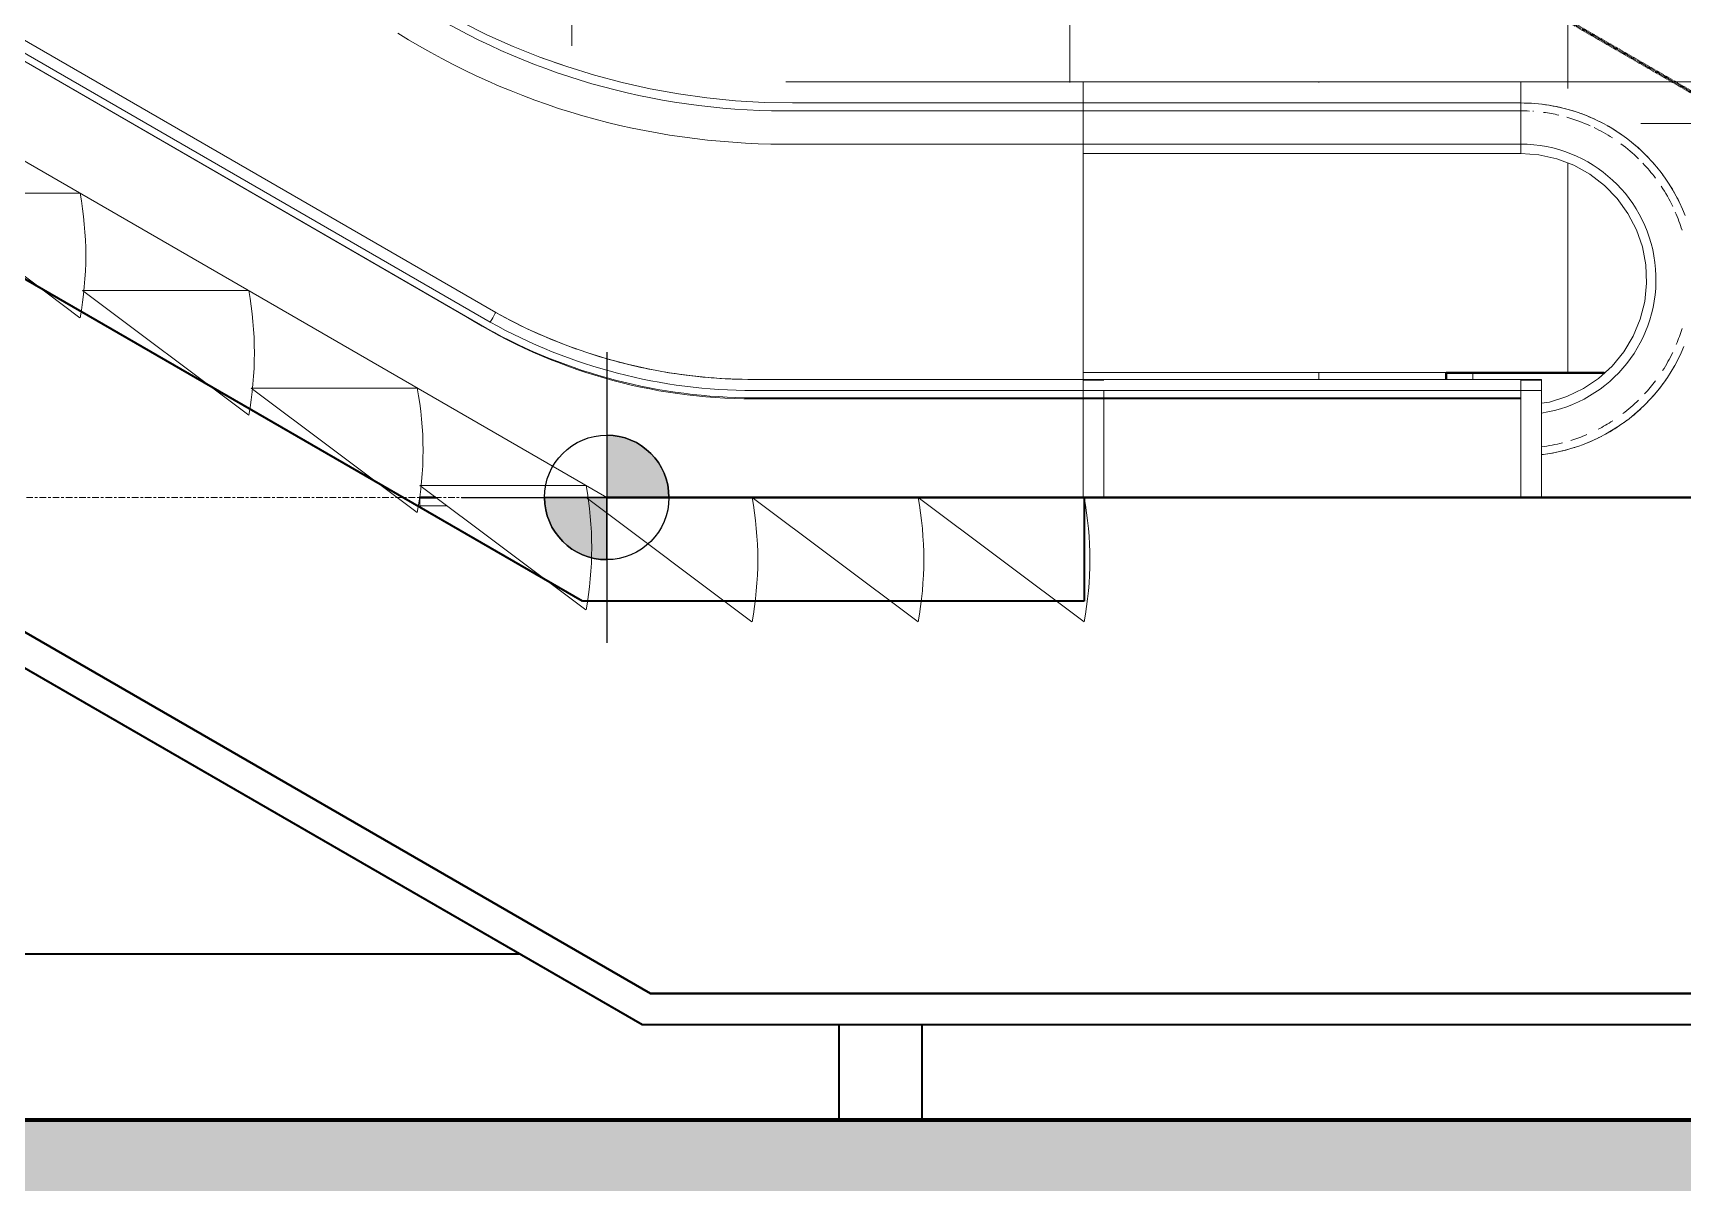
# Model space of a CAD drawing. Header units: millimetres. Extents: x -153298 to 620751, y -313239 to 250031.
# Drawn here: x 125141 to 129116, y -305928 to -303158 of the extents above; entities that cross this region are included whole.
import ezdxf

# ---------------------------------------------------------------- set-up
doc = ezdxf.new("R2010")
doc.units = ezdxf.units.MM
doc.linetypes.add('Centre', pattern=[31.75, 6.35, -4.7625, 15.875, -4.7625])
doc.linetypes.add('DPA_Hidden 50', pattern=[3, 2, -1])
for name, color, linetype, lineweight in [('A-ANNO-NOTE', 3, 'Continuous', 35), ('A-ANNO-SYMB', 3, 'Continuous', 9), ('A-DETL', 1, 'Continuous', 70), ('A-DETL-GENF', 2, 'Continuous', 35), ('A-FLOR-E', 2, 'Continuous', 35), ('A-FLOR-LEVL', 3, 'Continuous', 35), ('A-GENM', 1, 'Continuous', 9), ('A-WALL-PATT', 1, 'Continuous', 35), ('I-WALL-E', 2, 'Continuous', 35), ('WALL-E', 2, 'Continuous', 35)]:
    doc.layers.add(name, color=color, linetype=linetype, lineweight=lineweight)

# ---------------------------------------------------------------- blocks, each defined once
blk = doc.blocks.new('PPL_Escalator - STANDARD-13272353-2120-01 ENTRANCE 1 SECTION A')
at = {"layer": 'A-GENM'}
for p, q in [((-857066.7, 92605.9), (-874401.2, 102614)), ((-874360.7, 102610.6), (-857008.1, 92592.1)), ((-856994.9, 92615.4), (-874347.4, 102633.9)), ((-856994.9, 92615.4), (-874347.4, 102633.9)), ((-857016.6, 92577), (-874369.3, 102595.6)), ((-874706.1, 102550), (-856727.4, 92170)), ((-874706.1, 102550), (-856727.4, 92170)), ((-874706.1, 102550), (-856727.4, 92170)), ((-855579.7, 93120.1), (-855579.7, 93170)), ((-855579.7, 93170), (-855579.7, 93120.1)), ((-855579.7, 93169.1), (-855579.7, 93120.9)), ((-855579.7, 93120.9), (-855579.7, 93169.1)), ((-855579.7, 93125.7), (-855579.7, 93164.3)), ((-855579.7, 93164.3), (-855579.7, 93125.7)), ((-855579.7, 93125.7), (-855579.7, 93164.3)), ((-855579.7, 93164.3), (-855579.7, 93125.7)), ((-855579.7, 93159.6), (-855579.7, 93153.7)), ((-855579.7, 93159.6), (-855579.7, 93153.7)), ((-855579.7, 93153.7), (-855579.7, 93159.6)), ((-855579.7, 93153.3), (-855579.7, 93159)), ((-855579.7, 93159), (-855579.7, 93153.5)), ((-855579.7, 93135.9), (-855579.7, 93158.5)), ((-855579.7, 93135.8), (-855579.7, 93158.4)), ((-855579.7, 93158.4), (-855579.7, 93135.8)), ((-855579.7, 93152.9), (-855579.7, 93147.4)), ((-855579.7, 93147.1), (-855579.7, 93152.9)), ((-855579.7, 93152.9), (-855579.7, 93135.2)), ((-855579.7, 93152.9), (-855579.7, 93147.5)), ((-855579.7, 93147.5), (-855579.7, 93152.9)), ((-855579.7, 93147.5), (-855579.7, 93094.7)), ((-855579.7, 93094.2), (-855579.7, 93147.1)), ((-854525.4, 93170), (-854525.4, 93120.1)), ((-854525.4, 93120.1), (-854525.4, 93170)), ((-854525.4, 93120.9), (-854525.4, 93169.1)), ((-854525.4, 93169.1), (-854525.4, 93120.9)), ((-854525.4, 93125.7), (-854525.4, 93164.3)), ((-854525.4, 93164.3), (-854525.4, 93125.7)), ((-854525.4, 93125.7), (-854525.4, 93164.3)), ((-854525.4, 93164.3), (-854525.4, 93125.7)), ((-854525.4, 93153.7), (-854525.4, 93159.6)), ((-854525.4, 93159.6), (-854525.4, 93153.7)), ((-854525.4, 93153.7), (-854525.4, 93159.6)), ((-854525.4, 93153.5), (-854525.4, 93159)), ((-854525.4, 93159), (-854525.4, 93153.3)), ((-854525.4, 93158.5), (-854525.4, 93135.9)), ((-854525.4, 93135.8), (-854525.4, 93158.4)), ((-854525.4, 93158.4), (-854525.4, 93135.8)), ((-854525.4, 93135.2), (-854525.4, 93152.9)), ((-854525.4, 93152.9), (-854525.4, 93147.1)), ((-854525.4, 93147.4), (-854525.4, 93152.9)), ((-854525.4, 93152.9), (-854525.4, 93147.5)), ((-854525.4, 93147.5), (-854525.4, 93152.9)), ((-854525.4, 93094.7), (-854525.4, 93147.5)), ((-854525.4, 93147.1), (-854525.4, 93094.2)), ((-855579.7, 93101.3), (-856300.8, 93101.3)), ((-856279.6, 93120.1), (-855579.7, 93120.1)), ((-856279.6, 93120.1), (-855579.7, 93120.1)), ((-855579.7, 93137.5), (-855579.7, 93135.9)), ((-855579.7, 93135.9), (-855579.7, 93137.5)), ((-855579.7, 93137.5), (-855579.7, 93101.3)), ((-855579.7, 93101.3), (-855579.7, 93137.4)), ((-855579.7, 93137.4), (-855579.7, 93135.9)), ((-855579.7, 93135.4), (-855579.7, 93137)), ((-855579.7, 92170), (-855579.7, 93135)), ((-855579.7, 93120.1), (-855579.7, 93125.1)), ((-855579.7, 93125.1), (-855579.7, 93120.1)), ((-855579.7, 93120.1), (-854525.4, 93120.1)), ((-855579.7, 93120.1), (-854525.4, 93120.1)), ((-855579.7, 93089.9), (-855579.7, 93117.3)), ((-855579.7, 93116.8), (-855579.7, 93089.9)), ((-855579.7, 93099.3), (-855579.7, 93101.3)), ((-855579.7, 93101.3), (-854525.4, 93101.3)), ((-854525.4, 93101.3), (-854525.4, 93137.5)), ((-854525.4, 93137.5), (-854525.4, 93135.9)), ((-854525.4, 93135.9), (-854525.4, 93137.5)), ((-854525.4, 93135.9), (-854525.4, 93137.4)), ((-854525.4, 93137.4), (-854525.4, 93101.3)), ((-854525.4, 93137), (-854525.4, 93135.4)), ((-854525.4, 93125.1), (-854525.4, 93120.1)), ((-854525.4, 93120.1), (-854525.4, 93125.1)), ((-854525.4, 93117.3), (-854525.4, 93089.9)), ((-854525.4, 93089.9), (-854525.4, 93116.8)), ((-854525.4, 93101.3), (-854525.4, 93099.3)), ((-855579.7, 93058.3), (-855579.7, 93099.3)), ((-855579.7, 93099.3), (-855579.7, 93058.3)), ((-855579.7, 93098.5), (-855579.7, 93059.5)), ((-855579.7, 93087.4), (-855579.7, 93098.5)), ((-855579.7, 93098.5), (-855579.7, 93087.5)), ((-855579.7, 93059.5), (-855579.7, 93098.5)), ((-855579.7, 93094.7), (-855579.7, 93090.9)), ((-855579.7, 93094.5), (-855579.7, 93076.3)), ((-855579.7, 93090.6), (-855579.7, 93094.3)), ((-855579.7, 93075.5), (-855579.7, 93093.9)), ((-855579.7, 93078.1), (-855579.7, 93089.7)), ((-855579.7, 93089.2), (-855579.7, 93077.4)), ((-855579.7, 93087.5), (-855579.7, 93021)), ((-855579.7, 93087.5), (-855579.7, 93027)), ((-855579.7, 93027), (-855579.7, 93087.3)), ((-855579.7, 93020.7), (-855579.7, 93087.2)), ((-855579.7, 93036.5), (-855579.7, 93078.1)), ((-855579.7, 93077.4), (-855579.7, 93035.5)), ((-855579.7, 93076.3), (-855579.7, 93036.5)), ((-855579.7, 93035.5), (-855579.7, 93075.5)), ((-854525.4, 93099.3), (-854525.4, 93058.3)), ((-854525.4, 93058.3), (-854525.4, 93099.3)), ((-854525.4, 93098.5), (-854525.4, 93087.4)), ((-854525.4, 93059.5), (-854525.4, 93098.5)), ((-854525.4, 93098.5), (-854525.4, 93059.5)), ((-854525.4, 93087.5), (-854525.4, 93098.5)), ((-854525.4, 93090.9), (-854525.4, 93094.7)), ((-854525.4, 93076.3), (-854525.4, 93094.5)), ((-854525.4, 93094.3), (-854525.4, 93090.6)), ((-854525.4, 93093.9), (-854525.4, 93075.5)), ((-854525.4, 93089.7), (-854525.4, 93078.1)), ((-854525.4, 93077.4), (-854525.4, 93089.2)), ((-854525.4, 93021), (-854525.4, 93087.5)), ((-854525.4, 93027), (-854525.4, 93087.5)), ((-854525.4, 93087.3), (-854525.4, 93027)), ((-854525.4, 93087.2), (-854525.4, 93020.7)), ((-854525.4, 93078.1), (-854525.4, 93036.5)), ((-854525.4, 93035.5), (-854525.4, 93077.4)), ((-854525.4, 93036.5), (-854525.4, 93076.3)), ((-854525.4, 93075.5), (-854525.4, 93035.5)), ((-856300.8, 93021), (-855579.7, 93021)), ((-855579.7, 93020.8), (-855579.7, 93058.3)), ((-855579.7, 93058.3), (-855579.7, 93021)), ((-855579.7, 93036.5), (-855579.7, 93021)), ((-855579.7, 93020), (-855579.7, 93035.5)), ((-855579.7, 93020.8), (-854525.4, 93020.8)), ((-855579.7, 93020.7), (-854525.4, 93020.7)), ((-855579.7, 93020.6), (-854525.4, 93020.6)), ((-854525.4, 93059.5), (-854525.4, 93027)), ((-854525.4, 93058.3), (-854525.4, 93020.8)), ((-854525.4, 93021), (-854525.4, 93058.3)), ((-854525.4, 93021), (-854525.4, 93036.5)), ((-854525.4, 93035.5), (-854525.4, 93020)), ((-854525.4, 93020.7), (-854525.4, 93020.6)), ((-855579.7, 92998.2), (-854525.4, 92998.2)), ((-858396.3, 92902.7), (-857996.4, 92602.7)), ((-857996.4, 92902.7), (-858396.3, 92902.7)), ((-858400.8, 92852.4), (-858090.4, 92673.2)), ((-857990, 92668.1), (-857590, 92368.1)), ((-857590, 92668.1), (-857990, 92668.1)), ((-857994.5, 92617.8), (-857684.1, 92438.6)), ((-857583.7, 92433.5), (-857183.7, 92133.5)), ((-857183.7, 92433.5), (-857583.7, 92433.5)), ((-855579.7, 92454.1), (-856374.2, 92454.1)), ((-855579.7, 92454.1), (-856374.2, 92454.1)), ((-856374.2, 92427.3), (-855579.7, 92427.3)), ((-854525.4, 92454.1), (-855579.7, 92454.1)), ((-855579.7, 92452), (-855579.7, 92454.1)), ((-855579.7, 92434.1), (-855579.7, 92454.1)), ((-855579.7, 92454.1), (-854525.4, 92454.1)), ((-855579.7, 92454.1), (-854525.4, 92454.1)), ((-855529.7, 92454.1), (-855579.7, 92454.1)), ((-855579.7, 92454.1), (-855579.7, 92434.1)), ((-855579.7, 92453.6), (-855579.7, 92452.1)), ((-855579.7, 92453.6), (-855579.7, 92452.1)), ((-855579.7, 92452), (-855579.7, 92453.6)), ((-855579.7, 92452.1), (-855579.7, 92453.6)), ((-855579.7, 92453.6), (-855579.7, 92452)), ((-855579.7, 92427.7), (-855579.7, 92452)), ((-855579.7, 92427.7), (-855579.7, 92452)), ((-855529.7, 92452), (-855579.7, 92452)), ((-855579.7, 92452), (-855579.7, 92427.3)), ((-855579.7, 92410), (-855579.7, 92427.7)), ((-855579.7, 92427.7), (-854525.4, 92427.7)), ((-855579.7, 92170), (-855579.7, 92427.7)), ((-855529.7, 92427.7), (-855579.7, 92427.7)), ((-855529.7, 92427.7), (-855579.7, 92427.7)), ((-855579.7, 92427.3), (-855579.7, 92410)), ((-855529.7, 92427.7), (-855529.7, 92170)), ((-854525.4, 92454.1), (-854525.4, 92434.1)), ((-854525.4, 92454.1), (-854525.4, 92452)), ((-854475.4, 92454.1), (-854525.4, 92454.1)), ((-854525.4, 92452.1), (-854525.4, 92453.6)), ((-854525.4, 92453.6), (-854525.4, 92452.1)), ((-854525.4, 92452), (-854525.4, 92453.6)), ((-854525.4, 92452), (-854525.4, 92427.7)), ((-854525.4, 92427.7), (-854525.4, 92452)), ((-854475.4, 92452), (-854525.4, 92452)), ((-854525.4, 92427.7), (-854525.4, 92410)), ((-854525.4, 92170), (-854525.4, 92427.7)), ((-854475.4, 92427.7), (-854525.4, 92427.7)), ((-854475.4, 92427.7), (-854525.4, 92427.7)), ((-854475.4, 92454.1), (-854475.4, 92452)), ((-854475.4, 92452.1), (-854475.4, 92453.6)), ((-854475.4, 92452), (-854475.4, 92427.7)), ((-854475.4, 92427.7), (-854475.4, 92170)), ((-855579.7, 92410), (-856374.2, 92410)), ((-855579.7, 92407.1), (-856374.2, 92407.1)), ((-855579.7, 92410), (-854525.4, 92410)), ((-855579.7, 92170), (-855579.7, 92407.1)), ((-854525.4, 92407.1), (-855579.7, 92407.1)), ((-855579.7, 92170), (-855579.7, 92407.1)), ((-854525.4, 92407.1), (-854525.4, 92170)), ((-857588.2, 92383.2), (-857277.7, 92204)), ((-854525.4, 92331.7), (-854525.4, 92369)), ((-854525.4, 92302.5), (-854525.4, 92369)), ((-854525.4, 92353.5), (-854525.4, 92369)), ((-854525.4, 92302.5), (-854525.4, 92363)), ((-854525.4, 92363), (-854525.4, 92330.5)), ((-854525.4, 92313.7), (-854525.4, 92353.5)), ((-854525.4, 92353.5), (-854525.4, 92311.9)), ((-854525.4, 92290.7), (-854525.4, 92331.7)), ((-854525.4, 92330.5), (-854525.4, 92291.5)), ((-854525.4, 92295.5), (-854525.4, 92313.7)), ((-854525.4, 92311.9), (-854525.4, 92272.7)), ((-854525.4, 92291.5), (-854525.4, 92302.5)), ((-854525.4, 92295.3), (-854525.4, 92299.1)), ((-854525.4, 92242.5), (-854525.4, 92295.3)), ((-854525.4, 92252.5), (-854525.4, 92288.7)), ((-854525.4, 92264.9), (-854525.4, 92269.9)), ((-854525.4, 92220.9), (-854525.4, 92269.1)), ((-854525.4, 92269.1), (-854525.4, 92220.9)), ((-854525.4, 92264.3), (-854525.4, 92225.7)), ((-854525.4, 92225.7), (-854525.4, 92264.3)), ((-854525.4, 92254.2), (-854525.4, 92231.6)), ((-854525.4, 92231.6), (-854525.4, 92254.2)), ((-854525.4, 92252.5), (-854525.4, 92254.1)), ((-854525.4, 92254.1), (-854525.4, 92252.5)), ((-854525.4, 92230.4), (-854525.4, 92242.5)), ((-854525.4, 92242.5), (-854525.4, 92230.4)), ((-857177.3, 92198.9), (-856777.4, 91898.9)), ((-856777.4, 92198.9), (-857177.3, 92198.9)), ((-857181.8, 92148.6), (-856871.4, 91969.4)), ((-857177.3, 92170), (-857138.9, 92170)), ((-857138.9, 92170), (-857177.3, 92170)), ((-857177.3, 92150), (-857177.3, 92170)), ((-857177.3, 92170), (-857177.3, 92150)), ((-857112.2, 92150), (-857177.3, 92150)), ((-857177.3, 92150), (-857112.2, 92150)), ((-856777.3, 92170), (-856377.4, 91870)), ((-856377.4, 92170), (-856777.3, 92170)), ((-856727.4, 92170), (-855579.7, 92170)), ((-856727.4, 92170), (-855579.7, 92170)), ((-856727.4, 92170), (-855577.4, 92170)), ((-856377.3, 92170), (-855977.4, 91870)), ((-855977.4, 92170), (-856377.3, 92170)), ((-855977.3, 92170), (-855577.4, 91870)), ((-855577.4, 92170), (-855977.3, 92170)), ((-855579.7, 92170), (-854525.4, 92170)), ((-855529.7, 92170), (-855579.7, 92170)), ((-854475.4, 92170), (-854525.4, 92170)), ((-856774.8, 91920), (-856444, 91920)), ((-856371.2, 91920), (-856044, 91920)), ((-855971.2, 91920), (-855644, 91920))]:
    blk.add_line(p, q, dxfattribs=at)
at = {"layer": 'A-GENM', "lineweight": 35}
for p, q in [((-856785.9, 91920), (-874706.1, 102266.2)), ((-874473.8, 101282), (-856621.6, 90975)), ((-856621.6, 90975), (-874473.8, 101282)), ((-874493.9, 101207), (-856641.7, 90900)), ((-853246.4, 92170), (-855577.4, 92170)), ((-855577.4, 92170), (-855577.4, 91920)), ((-855577.4, 91920), (-856785.9, 91920)), ((-856621.6, 90975), (-853486.4, 90975)), ((-853446.4, 90975), (-856621.6, 90975)), ((-856641.7, 90900), (-853446.4, 90900))]:
    blk.add_line(p, q, dxfattribs=at)
at = {"layer": 'A-GENM', "flags": 128}
for points in [[(-857197.9, 93384), (-857138.6, 93348.5), (-857077.9, 93315.3), (-857015.9, 93284.6), (-856952.7, 93256.4), (-856888.5, 93230.8), (-856823.3, 93207.7), (-856757.2, 93187.3), (-856690.4, 93169.5), (-856622.9, 93154.5), (-856554.8, 93142.1), (-856486.3, 93132.5), (-856417.5, 93125.6), (-856348.4, 93121.4), (-856279.6, 93120.1)], [(-854525.4, 93120.1), (-854508.4, 93119.7), (-854491.4, 93118.7), (-854474.5, 93117), (-854457.7, 93114.6), (-854440.9, 93111.6), (-854424.3, 93107.9), (-854407.9, 93103.5), (-854391.7, 93098.5), (-854375.6, 93092.8), (-854359.8, 93086.5), (-854344.3, 93079.6), (-854329.1, 93072), (-854314.2, 93063.9), (-854299.6, 93055.1), (-854285.4, 93045.8), (-854271.5, 93035.9), (-854258.1, 93025.5), (-854245.1, 93014.6), (-854232.5, 93003.1), (-854220.4, 92991.1), (-854208.9, 92978.7), (-854197.8, 92965.8), (-854187.2, 92952.5), (-854177.2, 92938.8), (-854167.7, 92924.7), (-854158.8, 92910.2), (-854150.5, 92895.3), (-854142.8, 92880.2), (-854135.7, 92864.7), (-854129.2, 92849)], [(-854132.1, 92533.7), (-854138.9, 92518.1), (-854146.2, 92502.8), (-854154.2, 92487.8), (-854162.8, 92473.1), (-854172, 92458.8), (-854181.7, 92444.8), (-854192, 92431.3), (-854202.8, 92418.2), (-854214.1, 92405.5), (-854226, 92393.3), (-854238.3, 92381.6), (-854251, 92370.3), (-854264.2, 92359.6), (-854277.8, 92349.4), (-854291.9, 92339.8), (-854306.3, 92330.8), (-854321, 92322.3), (-854336.1, 92314.4), (-854351.4, 92307.2), (-854367.1, 92300.5), (-854383, 92294.5), (-854399.1, 92289.1), (-854415.4, 92284.4), (-854432, 92280.3), (-854448.6, 92276.9), (-854465.4, 92274.2), (-854475.4, 92273)], [(-855579.7, 93023.2), (-855579.7, 93028.8), (-855579.7, 93034), (-855579.7, 93038.8), (-855579.7, 93042.7), (-855579.7, 93045.7), (-855579.7, 93047.6)], [(-855579.7, 93047.6), (-855579.7, 93045.7), (-855579.7, 93042.7), (-855579.7, 93038.8), (-855579.7, 93034), (-855579.7, 93028.8), (-855579.7, 93023.2)], [(-855579.7, 93023.2), (-855579.7, 93028.8), (-855579.7, 93034), (-855579.7, 93038.8), (-855579.7, 93042.7), (-855579.7, 93045.7), (-855579.7, 93047.6)], [(-855579.7, 93047.6), (-855579.7, 93045.7), (-855579.7, 93042.7), (-855579.7, 93038.8), (-855579.7, 93034), (-855579.7, 93028.8), (-855579.7, 93023.2)], [(-855579.7, 93023.2), (-855579.7, 93017.6), (-855579.7, 93012.4), (-855579.7, 93007.6), (-855579.7, 93003.7), (-855579.7, 93000.7), (-855579.7, 92998.8)], [(-855579.7, 92998.8), (-855579.7, 93000.7), (-855579.7, 93003.7), (-855579.7, 93007.6), (-855579.7, 93012.4), (-855579.7, 93017.6), (-855579.7, 93023.2)], [(-855579.7, 93023.2), (-855579.7, 93017.6), (-855579.7, 93012.4), (-855579.7, 93007.6), (-855579.7, 93003.7), (-855579.7, 93000.7), (-855579.7, 92998.8)], [(-855579.7, 92998.8), (-855579.7, 93000.7), (-855579.7, 93003.7), (-855579.7, 93007.6), (-855579.7, 93012.4), (-855579.7, 93017.6), (-855579.7, 93023.2)], [(-854525.4, 93023.2), (-854525.4, 93028.8), (-854525.4, 93034), (-854525.4, 93038.8), (-854525.4, 93042.7), (-854525.4, 93045.7), (-854525.4, 93047.6)], [(-854525.4, 93047.6), (-854525.4, 93045.7), (-854525.4, 93042.7), (-854525.4, 93038.8), (-854525.4, 93034), (-854525.4, 93028.8), (-854525.4, 93023.2)], [(-854525.4, 93023.2), (-854525.4, 93017.6), (-854525.4, 93012.4), (-854525.4, 93007.6), (-854525.4, 93003.7), (-854525.4, 93000.7), (-854525.4, 92998.8), (-854525.4, 92998.2)], [(-854525.4, 92998.8), (-854525.4, 93000.7), (-854525.4, 93003.7), (-854525.4, 93007.6), (-854525.4, 93012.4), (-854525.4, 93017.6), (-854525.4, 93023.2)], [(-854525.4, 92998.3), (-854481.4, 92995.1), (-854438.3, 92985.6), (-854397.1, 92969.9), (-854358.6, 92948.4), (-854323.6, 92921.5), (-854292.9, 92889.8), (-854267.1, 92854.1), (-854246.7, 92814.9), (-854232.3, 92773.2), (-854224, 92729.9), (-854222.2, 92685.8), (-854226.7, 92641.9), (-854237.6, 92599.2), (-854254.5, 92558.5), (-854277.2, 92520.6), (-854305.1, 92486.5), (-854337.7, 92456.7), (-854374.2, 92432), (-854413.9, 92412.9), (-854456, 92399.7), (-854475.4, 92396.6)], [(-857008.1, 92592.1), (-857002, 92602.8), (-856995.9, 92613.6)], [(-856995.9, 92613.6), (-856995.1, 92614.9), (-856994.9, 92615.4)], [(-856374.2, 92454.1), (-856425.2, 92455.1), (-856476.1, 92458.2), (-856526.9, 92463.3), (-856577.4, 92470.4), (-856627.5, 92479.5), (-856677.3, 92490.7), (-856726.6, 92503.8), (-856775.3, 92518.8), (-856823.4, 92535.8), (-856870.7, 92554.8), (-856917.3, 92575.5), (-856963, 92598.2), (-856994.9, 92615.4)]]:
    blk.add_lwpolyline(points, dxfattribs=at)
at = {"layer": 'A-GENM'}
for centre, radius, start, end in [((-856300.8, 94771), 1669.7, 237.8416, 270), ((-856300.8, 94771), 1750, 237.8917, 270), ((-856279.6, 94849.4), 1729.3, 249.6153, 251.6723), ((-854525.4, 92695), 425.1, 80.7415, 90), ((-854525.4, 92695), 406.3, 87.0092, 90), ((-854525.4, 92695), 406.3, 85.6952, 85.8775), ((-854525.4, 92695), 425.1, 71.9693, 80.4316), ((-854525.4, 92695), 406.3, 76.9505, 82.1909), ((-854525.4, 92695), 406.3, 65.6213, 74.1541), ((-854525.4, 92695), 425.1, 62.6862, 69.9845), ((-854525.4, 92695), 406.3, 57.0476, 64.1538), ((-854525.4, 92695), 425.1, 53.0984, 60.6096), ((-854525.4, 92695), 326, 278.8446, 90), ((-854525.4, 92695), 326, 278.8446, 90), ((-854525.4, 92695), 406.3, 45.6282, 53.544), ((-854525.4, 92695), 425.1, 43.9624, 50.9554), ((-854525.4, 92695), 406.3, 36.9506, 43.544), ((-854525.4, 92695), 425.1, 34.589, 41.3636), ((-858804.7, 92752.7), 822.2, 349.4877, 10.5123), ((-854525.4, 92695), 406.3, 25.6257, 33.544), ((-854525.4, 92695), 425.1, 25.3452, 31.4969), ((-854525.4, 92695), 406.3, 16.9506, 23.544), ((-858398.4, 92518.1), 822.2, 349.4877, 10.5123), ((-856374.2, 93712.4), 1305.3, 237.9599, 270), ((-856374.2, 93729), 1301.7, 240.8597, 270), ((-856374.2, 93729), 1274.9, 240.8688, 250.4759), ((-856374.2, 93729), 1319, 240.854, 270), ((-854525.4, 92695), 406.3, 337.2972, 343.0494), ((-856374.2, 93729), 1274.9, 251.793, 255.3957), ((-854525.4, 92695), 406.3, 327.2972, 334.3743), ((-854525.4, 92695), 425.1, 328.461, 334.6969), ((-856374.2, 93729), 1274.9, 255.4663, 259.0758), ((-856374.2, 93729), 1274.9, 260.2896, 270), ((-857992.1, 92283.5), 822.2, 349.4877, 10.5123), ((-854525.4, 92695), 406.3, 317.2972, 323.0494), ((-854525.4, 92695), 425.1, 318.6265, 325.4458), ((-854525.4, 92695), 406.3, 307.2972, 314.3718), ((-854525.4, 92695), 425.1, 309.0904, 316.0287), ((-854525.4, 92695), 406.3, 297.2972, 303.0494), ((-854525.4, 92695), 425.1, 299.459, 306.8568), ((-854525.4, 92695), 406.3, 287.2972, 293.0494), ((-854525.4, 92695), 425.1, 290.1431, 297.2254), ((-854525.4, 92695), 425.1, 276.7704, 279.3535), ((-854525.4, 92695), 406.3, 277.0867, 284.3778), ((-854525.4, 92695), 425.1, 279.6311, 287.9094), ((-857585.7, 92048.9), 822.2, 349.4877, 10.5123), ((-857185.7, 92020), 822.2, 349.4877, 10.5123), ((-856785.7, 92020), 822.2, 349.4877, 10.5123), ((-856385.7, 92020), 822.2, 349.4877, 10.5123)]:
    blk.add_arc(centre, radius, start, end, dxfattribs=at)
for points in [[(-854525.4, 93023.3), (-854525.4, 93025.2), (-854525.4, 93029), (-854525.4, 93034.3), (-854525.4, 93039.1), (-854525.4, 93043.1), (-854525.4, 93046.1), (-854525.4, 93047.3), (-854525.4, 93047.7)], [(-854525.4, 93047.7), (-854525.4, 93047.3), (-854525.4, 93046.1), (-854525.4, 93043.1), (-854525.4, 93039.1), (-854525.4, 93034.3), (-854525.4, 93029), (-854525.4, 93025.2), (-854525.4, 93023.3)], [(-854525.4, 93023.3), (-854525.4, 93021.5), (-854525.4, 93017.7), (-854525.4, 93012.4), (-854525.4, 93007.6), (-854525.4, 93003.6), (-854525.4, 93000.6), (-854525.4, 92999.4), (-854525.4, 92999)], [(-854525.4, 92999), (-854525.4, 92999.4), (-854525.4, 93000.6), (-854525.4, 93003.6), (-854525.4, 93007.6), (-854525.4, 93012.4), (-854525.4, 93017.7), (-854525.4, 93021.5), (-854525.4, 93023.3)], [(-854525.4, 92366.7), (-854525.4, 92368.5), (-854525.4, 92372.3), (-854525.4, 92377.6), (-854525.4, 92382.4), (-854525.4, 92386.4), (-854525.4, 92389.4), (-854525.4, 92390.6), (-854525.4, 92391)], [(-854525.4, 92391), (-854525.4, 92390.6), (-854525.4, 92389.4), (-854525.4, 92386.4), (-854525.4, 92382.4), (-854525.4, 92377.6), (-854525.4, 92372.3), (-854525.4, 92368.5), (-854525.4, 92366.7)], [(-854525.4, 92366.7), (-854525.4, 92364.8), (-854525.4, 92361), (-854525.4, 92355.7), (-854525.4, 92350.9), (-854525.4, 92346.9), (-854525.4, 92343.9), (-854525.4, 92342.7), (-854525.4, 92342.3)], [(-854525.4, 92342.3), (-854525.4, 92342.7), (-854525.4, 92343.9), (-854525.4, 92346.9), (-854525.4, 92350.9), (-854525.4, 92355.7), (-854525.4, 92361), (-854525.4, 92364.8), (-854525.4, 92366.7)]]:
    blk.add_open_spline(points, degree=3, dxfattribs=at)
blk = doc.blocks.new('ANN_NODE_Small - STANDARD-3978909-2120-01 ENTRANCE 1 SECTION A')
at = {"layer": 'A-ANNO-NOTE', "lineweight": 9}
h = blk.add_hatch(color=256, dxfattribs=at)
edge = h.paths.add_edge_path()
edge.add_line((-874706.1, 102550), (-874706.1, 102700))
edge.add_arc((-874706.1, 102550), 150, 0, 90, ccw=False)
edge.add_line((-874556.1, 102550), (-874706.1, 102550))
h = blk.add_hatch(color=256, dxfattribs=at)
edge = h.paths.add_edge_path()
edge.add_line((-874706.1, 102550), (-874706.1, 102400))
edge.add_arc((-874706.1, 102550), 150, 180, 270, ccw=False)
edge.add_line((-874856.1, 102550), (-874706.1, 102550))
at = {"layer": 'A-ANNO-NOTE', "lineweight": 25}
for p, q in [((-874706.1, 102900), (-874706.1, 102200)), ((-874706.1, 102700), (-874706.1, 102550)), ((-875056.1, 102550), (-874356.1, 102550)), ((-874706.1, 102550), (-874856.1, 102550)), ((-874706.1, 102550), (-874706.1, 102400)), ((-874706.1, 102400), (-874706.1, 102550)), ((-874706.1, 102550), (-874556.1, 102550))]:
    blk.add_line(p, q, dxfattribs=at)
blk.add_circle((-874706.1, 102550), 150, dxfattribs=at)
for start, end in [(0, 90), (180, 270)]:
    blk.add_arc((-874706.1, 102550), 150, start, end, dxfattribs=at)

msp = doc.modelspace()

# ---------------------------------------------------------------- hatches: boundary and pattern name
at = {"layer": 'A-DETL-GENF', "lineweight": 9}
h = msp.add_hatch(dxfattribs=at)
h.set_pattern_fill('FP_1', color=90, style=0, pattern_type=2)
h.set_pattern_definition([(50, (108217.3, -305821.75), (728.737, -63.756), [76.2, -838.2]), (355, (108217.3, -305821.75), (-140.972, 764.228), [60.96, -670.56]), (100.451, (108278, -305827.1), (587.77, 700.467), [64.76, -712.36]), (46.184, (108217.3, -305618.55), (1084.316, -168.17), [114.3, -1257.3]), (96.636, (108307.7, -305632.6), (949.61, 989.71), [97.14, -1068.54]), (351.184, (108217.3, -305618.6), (949.62, 989.7), [91.44, -1005.84]), (21, (108318.9, -305669.35), (606.458, -409.061), [76.2, -838.2]), (326, (108318.9, -305669.35), (247.208, 736.753), [60.96, -670.56]), (71.451, (108369.44, -305703.44), (853.668, 327.685), [64.76, -712.36]), (37.5, (108217.3, -305821.75), (12.3547, 338.2201), [33.528, -628.904, 33.528, -647.192, -673.1]), (37.5, (108217.3, -305821.75), (12.3547, 338.2201), [-1343.152, 33.528, -639.572]), (7.5, (108217.3, -305821.75), (267.279, 400.722), [33.528, -354.584, 33.528, -613.664, -256.54]), (7.5, (108217.3, -305821.75), (267.279, 400.722), [-1035.304, 33.528, -223.012]), (327.5, (107990.73, -305821.75), (542.3633, -22.9153), [33.528, -220.472, 33.528, -758.952, -1051.56]), (327.5, (107990.73, -305821.75), (542.3633, -22.9153), [-1046.48, 33.528, -1018.032]), (317.5, (107889.13, -305821.75), (592.517, 101.707), [33.528, -296.672, 33.528, -492.76, -746.76]), (317.5, (107889.13, -305821.75), (592.517, 101.707), [-856.488, 33.528, -713.232])])
h.paths.add_polyline_path([(101565.4353, -307197.3524), (102467.8829, -307197.3524), (102467.8829, -305576.753), (103017.8806, -305576.753), (103017.8806, -305376.753), (112467.88, -305376.753), (112467.88, -307197.3524), (113867.88, -307197.3524), (113867.88, -305376.753), (122092.9315, -305376.753), (122092.9315, -306676.753), (123867.88, -306676.753), (123867.88, -307197.3524), (125267.88, -307197.3524), (125267.88, -305976.753), (130003.88, -305976.753), (130003.88, -305376.753), (134337.5502, -305376.753), (134337.5502, -305576.753), (140337.5298, -305576.753), (140337.5298, -304376.753), (130003.88, -304376.753), (130003.88, -304416.753), (129803.88, -304416.753), (129803.88, -305776.753), (124213.88, -305776.753), (124213.88, -304376.753), (113867.88, -304376.753), (113867.88, -298652.784), (119380.88, -301835.716), (119380.88, -302507.753), (119880.88, -302507.753), (119880.8933, -301835.7237), (114011.0238, -298446.753), (112467.88, -298446.753), (112467.88, -298307.753), (112558.3958, -298307.753), (112558.3958, -297707.753), (112058.3958, -297707.753), (112058.3958, -298307.753), (112158.3958, -298307.753), (112158.3958, -298446.753), (104188.1926, -298446.753), (104188.1926, -294036.753), (103988.1926, -294036.753), (103988.1926, -293996.753), (100313.1276, -293996.753), (100322.5695, -294083.8958), (99995.5431, -294083.8958), (100012.5695, -294241.0387), (99685.5431, -294241.0387), (99702.5695, -294398.1815), (99375.5431, -294398.1815), (99392.5695, -294555.3244), (99065.5431, -294555.3244), (99082.5695, -294712.4672), (98755.5431, -294712.4672), (98772.5695, -294869.6101), (98445.5431, -294869.6101), (98459.319, -294996.753), (98431.8802, -294996.753), (98431.8802, -295296.753), (99036.3182, -295296.753), (99036.3182, -295013.3142), (99966.8802, -294541.6008), (99966.8802, -294696.753), (100266.8802, -294696.753), (100266.8802, -294496.753), (103688.1926, -294496.753), (103688.1926, -298446.753), (80330.7286, -298446.753), (80330.7286, -299646.753), (101067.8829, -299646.753), (101067.8829, -304376.753), (80330.7286, -304376.753), (80330.7286, -305576.753), (101067.8829, -305576.753), (101067.8829, -307197.3524)])
h.paths.add_polyline_path([(112467.88, -304376.753), (102467.8829, -304376.753), (102467.8829, -299646.753), (112467.88, -299646.753), (112467.88, -304301.2027)])
h.paths.add_polyline_path([(132836.6797, -299646.753), (140337.5298, -299646.753), (140337.5298, -298446.753), (122478.88, -298446.753), (116617.88, -295053.5424), (116617.88, -293996.753), (116117.88, -293996.753), (116117.88, -295341.8187), (123553.6755, -299646.753), (130961.4671, -299646.753)])
at = {"layer": 'A-WALL-PATT', "lineweight": 9}
h = msp.add_hatch(dxfattribs=at)
h.set_pattern_fill('FP_22', color=256, style=0, pattern_type=2)
h.set_pattern_definition([(0, (132437.9, -298476.8), (0, 1400), []), (0, (132437.9, -298376.8), (0, 1400), []), (0, (132437.9, -297776.8), (0, 1400), []), (0, (132437.9, -297676.8), (0, 1400), []), (90, (132437.9, -299076.8), (-1200, 7e-14), []), (90, (133037.9, -298476.8), (-1200, 700), [100, -600])])
h.paths.add_polyline_path([(127720.58, -304039.6569), (128544.88, -304039.6569), (128544.88, -304036.753), (127720.58, -304036.753)])
h.paths.add_polyline_path([(128148.6483, -303992.6347), (128544.88, -303992.6347), (128544.88, -303976.753), (128926.3851, -303976.028), (128963.0309, -303939.737), (129001.3038, -303876.5047), (129021.7855, -303811.2492), (129027.7295, -303737.6486), (129021.4445, -303690.6932), (129000.2318, -303625.1976), (128962.5868, -303565.0565), (128956.7119, -303557.285), (128905.9914, -303508.5124), (128843.9294, -303472.9692), (128785.7652, -303454.4196), (128724.88, -303448.5516), (128049.7933, -303448.5504), (127670.58, -303448.5516), (127670.58, -303992.6347), (127720.58, -303992.6347)])
h.paths.add_polyline_path([(129162.2727, -303976.753), (130610.38, -303976.753), (130610.38, -301284.4873), (129919.0593, -301284.4873), (129918.8746, -301276.753), (127671.7951, -301276.753), (127671.7951, -301284.4873), (126542.88, -301284.4873), (126542.88, -301676.753), (126522.88, -301676.753), (126522.88, -301284.4873), (126414.7951, -301284.4873), (126414.7951, -301276.753), (126053.5431, -301276.753), (116180.8535, -295576.753), (113186.0888, -295576.753), (126200.6105, -303089.5494), (126329.8375, -303149.1451), (126453.7674, -303194.7787), (126583.5277, -303231.0667), (126708.2944, -303255.9294), (126847.0284, -303271.8044), (126976.6405, -303276.753), (128737.3887, -303277.6127), (128799.1864, -303282.601), (128871.6631, -303300.0011), (128927.0481, -303322.5366), (128949.115, -303333.6089), (129004.078, -303367.4699), (129049.176, -303405.4667), (129066.9916, -303422.8196), (129098.0439, -303458.9436), (129114.1624, -303480.362), (129143.6531, -303528.5417), (129152.4302, -303545.6854), (129168.6375, -303583.9334), (129179.4976, -303615.7259), (129190.9489, -303663.042), (129194.88, -303686.1063), (129198.8513, -303734.5648), (129199.88, -303751.753), (129195.8122, -303808.8795), (129192.0763, -303835.0031), (129179.2703, -303888.4541), (129173.282, -303907.385), (129156.7812, -303948.1585), (129143.8969, -303976.753), (129162.1316, -303976.753)])
h.paths.add_polyline_path([(129918.8746, -301271.753), (129919.0593, -301271.753), (129919.0593, -301171.753), (130610.38, -301171.753), (130610.38, -300976.753), (126542.88, -300976.753), (126542.88, -301171.753), (127671.7951, -301171.753), (127671.7951, -301226.753), (129918.8746, -301226.753)])
h.paths.add_polyline_path([(126273.4358, -301226.753), (126414.7951, -301226.753), (126414.7951, -301171.753), (126522.88, -301171.753), (126522.88, -300976.753), (125850.9482, -300976.753), (116523.6755, -295576.753), (116280.8535, -295576.753), (117725.5385, -296410.8422), (117728.7135, -296405.343), (118817.3074, -297033.843), (118814.1324, -297039.3422), (120843.2299, -298210.8422), (120846.4049, -298205.343), (121934.9988, -298833.843), (121931.8238, -298839.3422), (123960.9214, -300010.8422), (123964.0964, -300005.343), (125052.6903, -300633.843), (125049.5153, -300639.3422), (126053.5431, -301219.0179), (126053.5431, -301226.753), (126075.4426, -301226.753)])
h = msp.add_hatch(dxfattribs=at)
h.set_pattern_fill('FP_9', color=256, style=0, pattern_type=2)
h.set_pattern_definition([(90, (128608.9, -304276.75), (-600, 4e-14), [])])
h.paths.add_polyline_path([(128774.88, -304276.753), (130303.88, -304276.753), (130303.88, -304274.753), (130311.6141, -304274.753), (130311.9763, -304271.753), (130346.1458, -304271.753), (130346.1596, -304274.753), (130361.6141, -304274.753), (130361.9763, -304271.753), (130396.1458, -304271.753), (130396.1458, -304274.753), (130411.6141, -304274.753), (130411.9763, -304271.753), (130446.1458, -304271.753), (130446.1458, -304274.753), (130461.6141, -304274.753), (130461.9763, -304271.753), (130496.1458, -304271.753), (130496.1458, -304274.753), (130511.6141, -304274.753), (130511.9763, -304271.753), (130546.1458, -304271.753), (130546.1458, -304274.753), (130561.6141, -304274.753), (130561.9763, -304271.753), (130596.1458, -304271.753), (130596.1458, -304274.753), (130603.88, -304274.753), (130603.88, -304276.753), (130610.38, -304276.753), (130610.38, -303976.753), (129142.6342, -303976.753), (129114.1624, -304023.1534), (129103.6978, -304037.6798), (129070.8148, -304076.4301), (129053.3186, -304094.2278), (129008.93, -304132.0774), (128995.4655, -304141.5906), (128951.3817, -304168.6676), (128931.4035, -304179.0341), (128886.06, -304197.9658), (128863.1113, -304205.6972), (128799.1864, -304220.9049), (128774.88, -304223.691), (128774.88, -304226.753)])
h.paths.add_polyline_path([(128774.88, -304050.1612), (128786.9983, -304048.693), (128847.3775, -304028.6482), (128858.4742, -304022.8053), (128910.2997, -303991.8327), (128925.6472, -303976.753), (128544.88, -303976.753), (128544.88, -303992.6347), (128774.88, -303993.1595), (128774.88, -304049.3636)])
h.paths.add_polyline_path([(128544.88, -304039.6569), (128724.88, -304039.6569), (128724.88, -304036.753), (128544.88, -304036.753)])
h.paths.add_polyline_path([(128910.2997, -303991.8327), (128910.3022, -303991.8327), (128916.0054, -303986.7642)])

# ---------------------------------------------------------------- linework, layer by layer
at = {"layer": 'A-ANNO-SYMB', "linetype": 'DPA_Hidden 50', "lineweight": 50}
msp.add_line((108780.8419, -291548.2085), (130909.5816, -304324.2423), dxfattribs=at)
at = {"layer": 'A-DETL'}
msp.add_line((129803.88, -305776.753), (124213.88, -305776.753), dxfattribs=at)
at = {"layer": 'A-FLOR-E', "color": 250}
for p, q in [((126072.9118, -304276.753), (126111.3988, -304276.753)), ((126072.9118, -304276.753), (126111.3988, -304276.753)), ((126522.88, -304276.753), (127082.88, -304276.753)), ((126522.88, -304276.753), (127082.88, -304276.753))]:
    msp.add_line(p, q, dxfattribs=at)
at = {"layer": 'A-FLOR-LEVL', "linetype": 'Centre', "lineweight": 9}
msp.add_line((80346.0738, -304276.753), (144086.7932, -304276.753), dxfattribs=at)
at = {"layer": 'I-WALL-E', "color": 215}
for p, q in [((128925.6472, -303976.753), (128544.88, -303976.753)), ((128544.88, -303976.753), (128544.88, -303992.6347)), ((128544.88, -303992.6347), (128544.88, -303976.753)), ((128544.88, -303976.753), (128925.6472, -303976.753)), ((128544.88, -304036.753), (128544.88, -304039.6569)), ((128544.88, -304039.6569), (128544.88, -304036.753)), ((128544.88, -304276.753), (130003.88, -304276.753)), ((130003.88, -304276.753), (128544.88, -304276.753))]:
    msp.add_line(p, q, dxfattribs=at)
at = {"layer": 'WALL-E', "color": 215}
for p, q in [((128925.6472, -303976.753), (128544.88, -303976.753)), ((128544.88, -303976.753), (128544.88, -303992.6347)), ((128544.88, -303992.6347), (128544.88, -303976.753)), ((128544.88, -303976.753), (128925.6472, -303976.753)), ((128544.88, -304036.753), (128544.88, -304039.6569)), ((128544.88, -304039.6569), (128544.88, -304036.753)), ((126111.3988, -304276.753), (126072.9118, -304276.753)), ((126072.9118, -304276.753), (126111.3988, -304276.753)), ((126072.9118, -304276.753), (126111.3988, -304276.753)), ((126111.3988, -304276.753), (126072.9118, -304276.753)), ((126072.9118, -304276.753), (126111.3988, -304276.753)), ((126111.3988, -304276.753), (126072.9118, -304276.753)), ((126111.3988, -304276.753), (126072.9118, -304276.753)), ((126072.9118, -304276.753), (126111.3988, -304276.753)), ((127082.88, -304276.753), (126522.88, -304276.753)), ((126522.88, -304276.753), (127082.88, -304276.753)), ((126522.88, -304276.753), (127082.88, -304276.753)), ((127082.88, -304276.753), (126522.88, -304276.753)), ((126522.88, -304276.753), (127082.88, -304276.753)), ((127082.88, -304276.753), (126522.88, -304276.753)), ((127082.88, -304276.753), (126522.88, -304276.753)), ((126522.88, -304276.753), (127082.88, -304276.753)), ((128544.88, -304276.753), (126806.5716, -304276.753)), ((126806.5716, -304276.753), (128544.88, -304276.753)), ((126314.1359, -305376.753), (124213.88, -305376.753)), ((127082.88, -305776.753), (127082.88, -305546.753)), ((127082.88, -305776.753), (127082.88, -305546.753)), ((127282.88, -305776.753), (127282.88, -305546.753))]:
    msp.add_line(p, q, dxfattribs=at)

# ---------------------------------------------------------------- block references
at = {"layer": 'A-ANNO-NOTE', "lineweight": 25}
msp.add_blockref('ANN_NODE_Small - STANDARD-3978909-2120-01 ENTRANCE 1 SECTION A', (1001228.9412, -406826.753), dxfattribs=at)
at = {"layer": 'A-GENM'}
msp.add_blockref('PPL_Escalator - STANDARD-13272353-2120-01 ENTRANCE 1 SECTION A', (983250.2539, -396446.753), dxfattribs=at)

doc.saveas('drawing.dxf')
